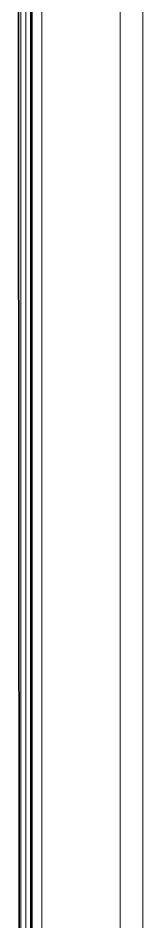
# Model space of a CAD drawing. Header units: inches. Extents: x -1096 to 3103, y -191 to 3207.
# Drawn here: x 1746.4 to 1754.1, y 1524.9 to 1581.2 of the extents above; entities that cross this region are included whole.
import ezdxf

# ---------------------------------------------------------------- set-up
doc = ezdxf.new("R2010")
doc.units = ezdxf.units.IN

msp = doc.modelspace()

# ---------------------------------------------------------------- linework, layer by layer
at = {"lineweight": 13}
for p, q in [((1752.729, 1670.141), (1752.729, 1494.441)), ((1754.143, 1670.141), (1754.143, 1494.441)), ((1747.247, 1669.031), (1747.247, 1495.55)), ((1747.833, 1669.167), (1747.833, 1495.414)), ((1746.541, 1664.246), (1746.541, 1497.748)), ((1746.841, 1497.748), (1746.841, 1664.246))]:
    msp.add_line(p, q, dxfattribs=at)
at = {"lineweight": 35}
msp.add_line((1747.151, 1664.501), (1747.151, 1500.08), dxfattribs=at)
msp.add_ellipse((3905.745, 4338.314), major_axis=(0, -82536.869), ratio=0.026177, start_param=4.745516, end_param=4.746869, dxfattribs=at)

doc.saveas('drawing.dxf')
